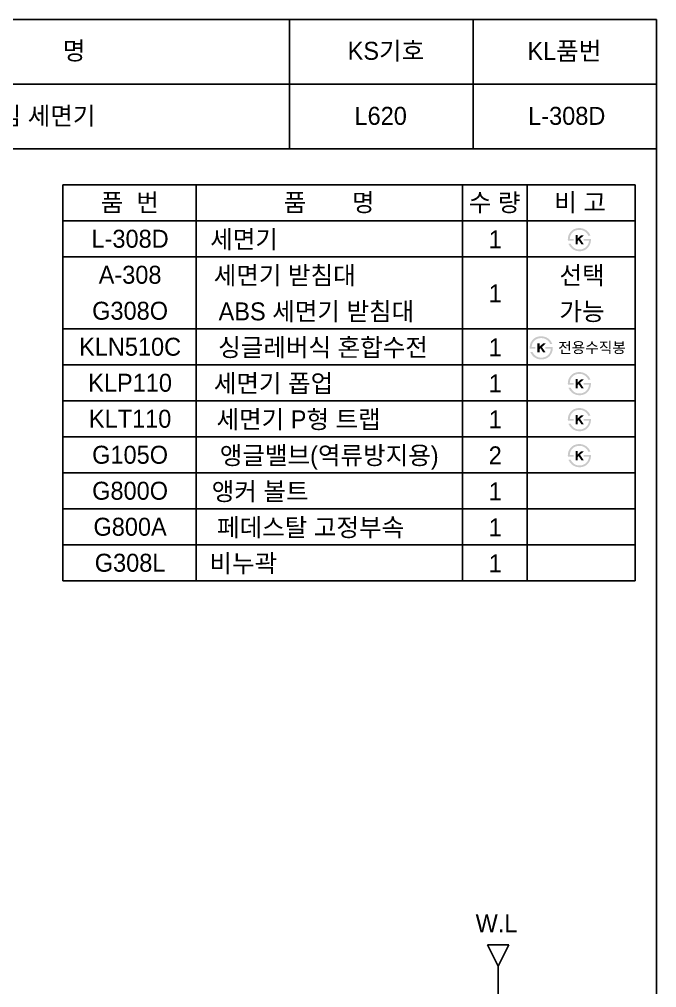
# Model space of a CAD drawing. Header units: millimetres. Extents: x 0 to 5763, y -67 to 2530.
# Drawn here: x 914 to 1800, y 1185 to 2530 of the extents above; entities that cross this region are included whole.
import ezdxf
from ezdxf.enums import TextEntityAlignment as Align

# ---------------------------------------------------------------- set-up
doc = ezdxf.new("R2010")
doc.units = ezdxf.units.MM
for name, color, linetype in [('TEXT', 7, 'Continuous'), ('도각라인', 7, 'Continuous'), ('외형선', 3, 'Continuous')]:
    doc.layers.add(name, color=color, linetype=linetype)
doc.styles.add('타이틀', font='H2GTRM.TTF', dxfattribs={"height": 25})

msp = doc.modelspace()

# ---------------------------------------------------------------- hatches: boundary and pattern name
at = {"layer": 'TEXT'}
for points in [[(1676.6, 2222.8), (1676.6, 2223.2), (1676.6, 2223.6), (1676.5, 2224), (1676.6, 2224.4), (1676.6, 2224.8), (1676.6, 2225.2), (1676.6, 2225.6), (1676.7, 2226), (1676.7, 2226.4), (1676.8, 2226.8), (1676.8, 2227.2), (1676.9, 2227.6), (1677, 2228), (1677.1, 2228.4), (1677.2, 2228.8), (1677.3, 2229.1), (1677.4, 2229.5), (1677.5, 2229.9), (1677.7, 2230.3), (1677.8, 2230.6), (1678, 2231), (1678.1, 2231.4), (1678.3, 2231.7), (1678.5, 2232.1), (1678.7, 2232.4), (1678.9, 2232.7), (1679.1, 2233.1), (1679.3, 2233.4), (1679.5, 2233.7), (1679.7, 2234), (1680, 2234.3), (1680.5, 2234.9), (1680.8, 2235.2), (1681, 2235.5), (1681.3, 2235.8), (1681.6, 2236.1), (1681.9, 2236.4), (1682.2, 2236.6), (1682.5, 2236.9), (1682.8, 2237.1), (1683.2, 2237.4), (1683.5, 2237.6), (1683.8, 2237.8), (1684.2, 2238), (1684.5, 2238.2), (1684.9, 2238.4), (1685.2, 2238.6), (1685.7, 2238.7), (1686.1, 2238.9), (1686.5, 2239.1), (1686.9, 2239.2), (1687.3, 2239.4), (1687.8, 2239.5), (1688.2, 2239.6), (1688.6, 2239.7), (1689.1, 2239.8), (1689.5, 2239.9), (1690, 2239.9), (1690.5, 2240), (1691, 2240), (1691.4, 2240.1), (1691.9, 2240.1), (1692.4, 2240.1), (1693.2, 2240.1), (1693.6, 2240.1), (1693.9, 2240), (1694.3, 2240), (1694.7, 2240), (1695, 2239.9), (1695.4, 2239.9), (1695.7, 2239.8), (1696.1, 2239.7), (1696.4, 2239.7), (1696.8, 2239.6), (1697.1, 2239.5), (1697.4, 2239.4), (1697.8, 2239.3), (1698.1, 2239.2), (1698.4, 2239.1), (1698.7, 2239), (1699, 2238.9), (1699.4, 2238.7), (1699.7, 2238.6), (1700, 2238.5), (1700.3, 2238.3), (1700.6, 2238.2), (1700.8, 2238), (1701.1, 2237.8), (1701.4, 2237.7), (1701.7, 2237.5), (1702, 2237.3), (1702.2, 2237.1), (1702.5, 2236.9), (1702.8, 2236.7), (1703.2, 2236.4), (1703.6, 2236), (1704, 2235.6), (1704.4, 2235.2), (1704.8, 2234.8), (1705.1, 2234.4), (1705.5, 2234), (1705.8, 2233.6), (1706.1, 2233.1), (1706.4, 2232.6), (1706.7, 2232.2), (1707, 2231.7), (1707.3, 2231.1), (1707.5, 2230.6), (1707.8, 2230.1), (1708, 2229.5), (1708, 2229.5), (1704.9, 2229.5), (1704.9, 2229.5), (1704.8, 2229.7), (1704.8, 2229.9), (1704.7, 2230.1), (1704.6, 2230.2), (1704.6, 2230.4), (1704.5, 2230.6), (1704.4, 2230.7), (1704.3, 2230.9), (1704.2, 2231.1), (1704.1, 2231.2), (1704, 2231.4), (1703.9, 2231.6), (1703.8, 2231.7), (1703.7, 2231.9), (1703.6, 2232.1), (1703.5, 2232.2), (1703.3, 2232.4), (1703.2, 2232.6), (1702.9, 2232.9), (1702.7, 2233.2), (1702.4, 2233.5), (1702.1, 2233.8), (1701.7, 2234.1), (1701.4, 2234.4), (1701, 2234.7), (1700.8, 2234.9), (1700.6, 2235.1), (1700.3, 2235.2), (1700.1, 2235.4), (1699.9, 2235.5), (1699.6, 2235.7), (1699.4, 2235.8), (1699.1, 2236), (1698.9, 2236.1), (1698.6, 2236.2), (1698.4, 2236.4), (1698.1, 2236.5), (1697.9, 2236.6), (1697.6, 2236.7), (1697.4, 2236.8), (1697.1, 2236.9), (1696.8, 2237), (1696.6, 2237), (1696.3, 2237.1), (1696.1, 2237.2), (1695.8, 2237.3), (1695.5, 2237.3), (1695.2, 2237.4), (1695, 2237.4), (1694.7, 2237.5), (1694.4, 2237.5), (1694.1, 2237.5), (1693.8, 2237.6), (1693.6, 2237.6), (1693.3, 2237.6), (1693, 2237.6), (1692.7, 2237.6), (1692.3, 2237.6), (1692, 2237.6), (1691.7, 2237.6), (1691.3, 2237.5), (1691, 2237.5), (1690.7, 2237.5), (1690.3, 2237.4), (1690, 2237.4), (1689.7, 2237.3), (1689.4, 2237.3), (1689.1, 2237.2), (1688.8, 2237.1), (1688.5, 2237), (1688.2, 2237), (1687.9, 2236.9), (1687.6, 2236.8), (1687.3, 2236.7), (1687, 2236.5), (1686.7, 2236.4), (1686.5, 2236.3), (1686.2, 2236.2), (1685.9, 2236), (1685.6, 2235.9), (1685.4, 2235.7), (1685.1, 2235.6), (1684.9, 2235.4), (1684.6, 2235.2), (1684.4, 2235), (1684.1, 2234.9), (1683.9, 2234.7), (1683.7, 2234.5), (1683.4, 2234.3), (1683.2, 2234), (1683, 2233.8), (1682.7, 2233.6), (1682.5, 2233.4), (1682.3, 2233.1), (1682.1, 2232.9), (1681.9, 2232.6), (1681.7, 2232.4), (1681.6, 2232.1), (1681.4, 2231.9), (1681.2, 2231.6), (1681.1, 2231.4), (1680.9, 2231.1), (1680.8, 2230.8), (1680.6, 2230.5), (1680.5, 2230.3), (1680.4, 2230), (1680.3, 2229.7), (1680.2, 2229.4), (1680, 2229.1), (1680, 2228.8), (1679.9, 2228.5), (1679.8, 2228.2), (1679.7, 2227.8), (1679.6, 2227.5), (1679.6, 2227.2), (1679.5, 2226.9), (1679.5, 2226.5), (1679.4, 2226.2), (1679.4, 2225.8), (1679.4, 2225.5), (1679.3, 2225.1), (1679.3, 2225.1), (1684.5, 2225.1), (1684.5, 2225.1), (1684.5, 2225.1), (1684.5, 2222.8), (1684.5, 2222.8), (1684.5, 2222.8), (1676.6, 2222.8)], [(1708.7, 2225.1), (1708.8, 2224.7), (1708.7, 2224.3), (1708.7, 2223.8), (1708.7, 2223.4), (1708.7, 2223), (1708.6, 2222.5), (1708.6, 2222.1), (1708.5, 2221.7), (1708.5, 2221.3), (1708.4, 2220.9), (1708.3, 2220.4), (1708.2, 2220), (1708.1, 2219.6), (1708, 2219.2), (1707.8, 2218.8), (1707.7, 2218.4), (1707.6, 2218), (1707.4, 2217.6), (1707.3, 2217.3), (1707.1, 2216.9), (1706.9, 2216.5), (1706.7, 2216.2), (1706.6, 2215.8), (1706.4, 2215.5), (1706.2, 2215.1), (1705.9, 2214.8), (1705.7, 2214.5), (1705.5, 2214.2), (1705.3, 2213.8), (1705, 2213.5), (1704.8, 2213.2), (1704.5, 2212.9), (1704.2, 2212.6), (1704, 2212.4), (1703.7, 2212.1), (1703.4, 2211.8), (1703.1, 2211.6), (1702.8, 2211.3), (1702.5, 2211.1), (1702.2, 2210.8), (1701.9, 2210.6), (1701.6, 2210.4), (1701.2, 2210.2), (1700.9, 2210), (1700.6, 2209.8), (1700.2, 2209.6), (1699.9, 2209.4), (1699.5, 2209.3), (1699.2, 2209.1), (1698.8, 2209), (1698.4, 2208.8), (1698, 2208.7), (1697.7, 2208.6), (1697.3, 2208.5), (1696.9, 2208.4), (1696.5, 2208.3), (1696.1, 2208.2), (1695.7, 2208.1), (1695.3, 2208.1), (1694.9, 2208), (1694.5, 2208), (1694.1, 2208), (1693.7, 2207.9), (1693.3, 2207.9), (1692.6, 2207.9), (1692, 2208), (1691.3, 2208), (1690.7, 2208.1), (1690.1, 2208.2), (1689.8, 2208.2), (1689.5, 2208.3), (1689.2, 2208.3), (1688.9, 2208.4), (1688.6, 2208.5), (1688.3, 2208.6), (1688, 2208.6), (1687.7, 2208.7), (1687.4, 2208.8), (1687.1, 2208.9), (1686.8, 2209), (1686.6, 2209.1), (1686.3, 2209.2), (1686, 2209.4), (1685.7, 2209.5), (1685.5, 2209.6), (1685.2, 2209.7), (1684.9, 2209.9), (1684.7, 2210), (1684.4, 2210.2), (1684.1, 2210.3), (1683.6, 2210.7), (1683.4, 2210.8), (1683.1, 2211), (1682.8, 2211.2), (1682.6, 2211.4), (1682.4, 2211.6), (1682.1, 2211.8), (1681.9, 2212), (1681.6, 2212.2), (1681.4, 2212.5), (1681.2, 2212.7), (1681, 2212.9), (1680.8, 2213.1), (1680.5, 2213.4), (1680.3, 2213.6), (1680.1, 2213.9), (1679.9, 2214.1), (1679.7, 2214.4), (1679.6, 2214.6), (1679.4, 2214.9), (1679.2, 2215.2), (1679, 2215.5), (1678.8, 2215.7), (1678.7, 2216), (1678.5, 2216.3), (1678.3, 2216.6), (1678.2, 2216.9), (1678, 2217.2), (1677.8, 2217.8), (1677.5, 2218.5), (1677.5, 2218.5), (1680.4, 2218.5), (1680.4, 2218.5), (1680.7, 2218.1), (1680.9, 2217.6), (1681.1, 2217.2), (1681.4, 2216.9), (1681.6, 2216.5), (1681.9, 2216.1), (1682.1, 2215.8), (1682.4, 2215.4), (1682.7, 2215.1), (1682.9, 2214.8), (1683.2, 2214.5), (1683.5, 2214.2), (1683.8, 2213.9), (1684.1, 2213.6), (1684.4, 2213.3), (1684.7, 2213.1), (1684.9, 2212.9), (1685.2, 2212.7), (1685.4, 2212.6), (1685.6, 2212.4), (1685.9, 2212.3), (1686.1, 2212.1), (1686.3, 2212), (1686.6, 2211.9), (1686.8, 2211.7), (1687.1, 2211.6), (1687.3, 2211.5), (1687.6, 2211.4), (1687.9, 2211.3), (1688.1, 2211.2), (1688.4, 2211.1), (1688.7, 2211), (1688.9, 2211), (1689.2, 2210.9), (1689.5, 2210.8), (1689.8, 2210.8), (1690, 2210.7), (1690.3, 2210.7), (1690.6, 2210.6), (1690.9, 2210.6), (1691.2, 2210.6), (1691.5, 2210.5), (1691.8, 2210.5), (1692.1, 2210.5), (1692.4, 2210.5), (1692.7, 2210.5), (1693, 2210.5), (1693.9, 2210.5), (1694.1, 2210.6), (1694.4, 2210.6), (1694.7, 2210.6), (1694.9, 2210.6), (1695.2, 2210.7), (1695.5, 2210.7), (1695.7, 2210.8), (1696, 2210.8), (1696.3, 2210.9), (1696.5, 2210.9), (1696.8, 2211), (1697, 2211.1), (1697.3, 2211.2), (1697.5, 2211.2), (1697.8, 2211.3), (1698, 2211.4), (1698.3, 2211.5), (1698.5, 2211.6), (1698.8, 2211.8), (1699, 2211.9), (1699.2, 2212), (1699.5, 2212.1), (1699.7, 2212.3), (1699.9, 2212.4), (1700.2, 2212.6), (1700.4, 2212.7), (1700.6, 2212.9), (1700.9, 2213), (1701.1, 2213.2), (1701.3, 2213.4), (1701.6, 2213.6), (1701.8, 2213.8), (1702, 2214), (1702.3, 2214.3), (1702.5, 2214.5), (1702.7, 2214.8), (1702.9, 2215), (1703.2, 2215.3), (1703.3, 2215.5), (1703.5, 2215.8), (1703.7, 2216), (1703.9, 2216.3), (1704.1, 2216.6), (1704.2, 2216.9), (1704.4, 2217.2), (1704.5, 2217.4), (1704.7, 2217.7), (1704.8, 2218), (1704.9, 2218.3), (1705.1, 2218.7), (1705.2, 2219), (1705.3, 2219.3), (1705.4, 2219.6), (1705.5, 2220), (1705.6, 2220.3), (1705.6, 2220.6), (1705.7, 2221), (1705.8, 2221.3), (1705.8, 2221.7), (1705.9, 2222.1), (1705.9, 2222.4), (1705.9, 2222.8), (1705.9, 2222.8), (1698.5, 2222.8), (1698.5, 2222.8), (1698.5, 2222.8), (1698.5, 2225.1), (1698.5, 2225.1), (1698.5, 2225.1), (1708.7, 2225.1)], [(1690.3, 2225.8), (1695.1, 2230.2), (1699, 2230.2), (1693.6, 2225.2), (1698.7, 2217.7), (1695.3, 2217.7), (1691.7, 2223.4), (1690.3, 2222.2), (1690.3, 2217.7), (1687.4, 2217.7), (1687.4, 2230.3), (1690.3, 2230.3)], [(1623.6, 2072.5), (1623.6, 2072.9), (1623.5, 2073.3), (1623.5, 2073.7), (1623.5, 2074.1), (1623.6, 2074.5), (1623.6, 2074.9), (1623.6, 2075.3), (1623.7, 2075.7), (1623.7, 2076.1), (1623.8, 2076.5), (1623.8, 2076.9), (1623.9, 2077.3), (1624, 2077.7), (1624.1, 2078.1), (1624.2, 2078.4), (1624.3, 2078.8), (1624.4, 2079.2), (1624.5, 2079.6), (1624.7, 2080), (1624.8, 2080.3), (1625, 2080.7), (1625.1, 2081.1), (1625.3, 2081.4), (1625.5, 2081.8), (1625.7, 2082.1), (1625.9, 2082.4), (1626.1, 2082.8), (1626.3, 2083.1), (1626.5, 2083.4), (1626.7, 2083.7), (1627, 2084), (1627.5, 2084.6), (1627.7, 2084.9), (1628, 2085.2), (1628.3, 2085.5), (1628.6, 2085.8), (1628.9, 2086.1), (1629.2, 2086.3), (1629.5, 2086.6), (1629.8, 2086.8), (1630.1, 2087), (1630.5, 2087.3), (1630.8, 2087.5), (1631.2, 2087.7), (1631.5, 2087.9), (1631.9, 2088.1), (1632.2, 2088.3), (1632.6, 2088.4), (1633, 2088.6), (1633.5, 2088.8), (1633.9, 2088.9), (1634.3, 2089), (1634.7, 2089.2), (1635.2, 2089.3), (1635.6, 2089.4), (1636.1, 2089.5), (1636.5, 2089.6), (1637, 2089.6), (1637.5, 2089.7), (1637.9, 2089.7), (1638.4, 2089.8), (1638.9, 2089.8), (1639.4, 2089.8), (1640.2, 2089.8), (1640.5, 2089.8), (1640.9, 2089.7), (1641.3, 2089.7), (1641.6, 2089.7), (1642, 2089.6), (1642.4, 2089.6), (1642.7, 2089.5), (1643.1, 2089.4), (1643.4, 2089.4), (1643.8, 2089.3), (1644.1, 2089.2), (1644.4, 2089.1), (1644.8, 2089), (1645.1, 2088.9), (1645.4, 2088.8), (1645.7, 2088.7), (1646, 2088.6), (1646.3, 2088.4), (1646.6, 2088.3), (1647, 2088.2), (1647.3, 2088), (1647.5, 2087.9), (1647.8, 2087.7), (1648.1, 2087.5), (1648.4, 2087.4), (1648.7, 2087.2), (1649, 2087), (1649.2, 2086.8), (1649.5, 2086.6), (1649.8, 2086.4), (1650.2, 2086), (1650.6, 2085.7), (1651, 2085.3), (1651.4, 2084.9), (1651.7, 2084.5), (1652.1, 2084.1), (1652.5, 2083.7), (1652.8, 2083.2), (1653.1, 2082.8), (1653.4, 2082.3), (1653.7, 2081.8), (1654, 2081.3), (1654.3, 2080.8), (1654.5, 2080.3), (1654.8, 2079.8), (1655, 2079.2), (1655, 2079.2), (1651.9, 2079.2), (1651.9, 2079.2), (1651.8, 2079.4), (1651.8, 2079.6), (1651.7, 2079.7), (1651.6, 2079.9), (1651.5, 2080.1), (1651.5, 2080.3), (1651.4, 2080.4), (1651.3, 2080.6), (1651.2, 2080.8), (1651.1, 2080.9), (1651, 2081.1), (1650.9, 2081.3), (1650.8, 2081.4), (1650.7, 2081.6), (1650.6, 2081.8), (1650.5, 2081.9), (1650.3, 2082.1), (1650.2, 2082.2), (1649.9, 2082.6), (1649.7, 2082.9), (1649.4, 2083.2), (1649, 2083.5), (1648.7, 2083.8), (1648.4, 2084.1), (1648, 2084.4), (1647.8, 2084.6), (1647.6, 2084.8), (1647.3, 2084.9), (1647.1, 2085.1), (1646.8, 2085.2), (1646.6, 2085.4), (1646.4, 2085.5), (1646.1, 2085.7), (1645.9, 2085.8), (1645.6, 2085.9), (1645.4, 2086), (1645.1, 2086.2), (1644.9, 2086.3), (1644.6, 2086.4), (1644.4, 2086.5), (1644.1, 2086.6), (1643.8, 2086.7), (1643.6, 2086.7), (1643.3, 2086.8), (1643, 2086.9), (1642.8, 2086.9), (1642.5, 2087), (1642.2, 2087.1), (1642, 2087.1), (1641.7, 2087.2), (1641.4, 2087.2), (1641.1, 2087.2), (1640.8, 2087.2), (1640.5, 2087.3), (1640.3, 2087.3), (1640, 2087.3), (1639.7, 2087.3), (1639.3, 2087.3), (1639, 2087.3), (1638.7, 2087.3), (1638.3, 2087.2), (1638, 2087.2), (1637.7, 2087.2), (1637.3, 2087.1), (1637, 2087.1), (1636.7, 2087), (1636.4, 2087), (1636.1, 2086.9), (1635.8, 2086.8), (1635.5, 2086.7), (1635.2, 2086.7), (1634.9, 2086.6), (1634.6, 2086.5), (1634.3, 2086.3), (1634, 2086.2), (1633.7, 2086.1), (1633.4, 2086), (1633.2, 2085.9), (1632.9, 2085.7), (1632.6, 2085.6), (1632.4, 2085.4), (1632.1, 2085.3), (1631.9, 2085.1), (1631.6, 2084.9), (1631.4, 2084.7), (1631.1, 2084.5), (1630.9, 2084.4), (1630.6, 2084.2), (1630.4, 2084), (1630.2, 2083.7), (1630, 2083.5), (1629.7, 2083.3), (1629.5, 2083.1), (1629.3, 2082.8), (1629.1, 2082.6), (1628.9, 2082.3), (1628.7, 2082.1), (1628.6, 2081.8), (1628.4, 2081.6), (1628.2, 2081.3), (1628.1, 2081.1), (1627.9, 2080.8), (1627.8, 2080.5), (1627.6, 2080.2), (1627.5, 2079.9), (1627.4, 2079.7), (1627.3, 2079.4), (1627.1, 2079.1), (1627, 2078.8), (1626.9, 2078.5), (1626.8, 2078.2), (1626.8, 2077.8), (1626.7, 2077.5), (1626.6, 2077.2), (1626.6, 2076.9), (1626.5, 2076.6), (1626.5, 2076.2), (1626.4, 2075.9), (1626.4, 2075.5), (1626.3, 2075.2), (1626.3, 2074.8), (1626.3, 2074.8), (1631.5, 2074.8), (1631.5, 2074.8), (1631.5, 2074.8), (1631.5, 2072.5), (1631.5, 2072.5), (1631.5, 2072.5), (1623.6, 2072.5)], [(1655.7, 2074.8), (1655.7, 2074.4), (1655.7, 2074), (1655.7, 2073.5), (1655.7, 2073.1), (1655.7, 2072.7), (1655.6, 2072.2), (1655.6, 2071.8), (1655.5, 2071.4), (1655.4, 2071), (1655.4, 2070.6), (1655.3, 2070.1), (1655.2, 2069.7), (1655.1, 2069.3), (1655, 2068.9), (1654.8, 2068.5), (1654.7, 2068.1), (1654.5, 2067.7), (1654.4, 2067.3), (1654.2, 2067), (1654.1, 2066.6), (1653.9, 2066.2), (1653.7, 2065.9), (1653.5, 2065.5), (1653.3, 2065.2), (1653.1, 2064.8), (1652.9, 2064.5), (1652.7, 2064.2), (1652.5, 2063.9), (1652.3, 2063.5), (1652, 2063.2), (1651.8, 2062.9), (1651.5, 2062.6), (1651.2, 2062.3), (1651, 2062.1), (1650.7, 2061.8), (1650.4, 2061.5), (1650.1, 2061.3), (1649.8, 2061), (1649.5, 2060.8), (1649.2, 2060.5), (1648.9, 2060.3), (1648.6, 2060.1), (1648.2, 2059.9), (1647.9, 2059.7), (1647.6, 2059.5), (1647.2, 2059.3), (1646.9, 2059.1), (1646.5, 2059), (1646.1, 2058.8), (1645.8, 2058.7), (1645.4, 2058.5), (1645, 2058.4), (1644.6, 2058.3), (1644.3, 2058.2), (1643.9, 2058.1), (1643.5, 2058), (1643.1, 2057.9), (1642.7, 2057.8), (1642.3, 2057.8), (1641.9, 2057.7), (1641.5, 2057.7), (1641.1, 2057.6), (1640.7, 2057.6), (1640.3, 2057.6), (1639.6, 2057.6), (1639, 2057.7), (1638.3, 2057.7), (1637.7, 2057.8), (1637.1, 2057.9), (1636.8, 2057.9), (1636.5, 2058), (1636.2, 2058), (1635.9, 2058.1), (1635.6, 2058.2), (1635.3, 2058.2), (1635, 2058.3), (1634.7, 2058.4), (1634.4, 2058.5), (1634.1, 2058.6), (1633.8, 2058.7), (1633.5, 2058.8), (1633.3, 2058.9), (1633, 2059.1), (1632.7, 2059.2), (1632.4, 2059.3), (1632.2, 2059.4), (1631.9, 2059.6), (1631.7, 2059.7), (1631.4, 2059.9), (1631.1, 2060), (1630.6, 2060.4), (1630.3, 2060.5), (1630.1, 2060.7), (1629.8, 2060.9), (1629.6, 2061.1), (1629.3, 2061.3), (1629.1, 2061.5), (1628.9, 2061.7), (1628.6, 2061.9), (1628.4, 2062.1), (1628.2, 2062.4), (1628, 2062.6), (1627.7, 2062.8), (1627.5, 2063.1), (1627.3, 2063.3), (1627.1, 2063.6), (1626.9, 2063.8), (1626.7, 2064.1), (1626.5, 2064.3), (1626.4, 2064.6), (1626.2, 2064.9), (1626, 2065.1), (1625.8, 2065.4), (1625.7, 2065.7), (1625.5, 2066), (1625.3, 2066.3), (1625.2, 2066.6), (1625, 2066.9), (1624.7, 2067.5), (1624.5, 2068.2), (1624.5, 2068.2), (1627.4, 2068.2), (1627.4, 2068.2), (1627.6, 2067.8), (1627.9, 2067.3), (1628.1, 2066.9), (1628.4, 2066.5), (1628.6, 2066.2), (1628.9, 2065.8), (1629.1, 2065.4), (1629.4, 2065.1), (1629.7, 2064.8), (1629.9, 2064.5), (1630.2, 2064.1), (1630.5, 2063.8), (1630.8, 2063.6), (1631.1, 2063.3), (1631.4, 2063), (1631.7, 2062.8), (1631.9, 2062.6), (1632.1, 2062.4), (1632.4, 2062.3), (1632.6, 2062.1), (1632.9, 2062), (1633.1, 2061.8), (1633.3, 2061.7), (1633.6, 2061.6), (1633.8, 2061.4), (1634.1, 2061.3), (1634.3, 2061.2), (1634.6, 2061.1), (1634.8, 2061), (1635.1, 2060.9), (1635.4, 2060.8), (1635.6, 2060.7), (1635.9, 2060.7), (1636.2, 2060.6), (1636.5, 2060.5), (1636.7, 2060.5), (1637, 2060.4), (1637.3, 2060.4), (1637.6, 2060.3), (1637.9, 2060.3), (1638.2, 2060.3), (1638.5, 2060.2), (1638.8, 2060.2), (1639.1, 2060.2), (1639.4, 2060.2), (1639.7, 2060.2), (1640, 2060.2), (1640.9, 2060.2), (1641.1, 2060.3), (1641.4, 2060.3), (1641.7, 2060.3), (1641.9, 2060.3), (1642.2, 2060.4), (1642.5, 2060.4), (1642.7, 2060.5), (1643, 2060.5), (1643.2, 2060.6), (1643.5, 2060.6), (1643.8, 2060.7), (1644, 2060.8), (1644.3, 2060.9), (1644.5, 2060.9), (1644.8, 2061), (1645, 2061.1), (1645.3, 2061.2), (1645.5, 2061.3), (1645.7, 2061.5), (1646, 2061.6), (1646.2, 2061.7), (1646.5, 2061.8), (1646.7, 2062), (1646.9, 2062.1), (1647.2, 2062.3), (1647.4, 2062.4), (1647.6, 2062.6), (1647.8, 2062.7), (1648.1, 2062.9), (1648.3, 2063.1), (1648.5, 2063.3), (1648.8, 2063.5), (1649, 2063.7), (1649.3, 2064), (1649.5, 2064.2), (1649.7, 2064.4), (1649.9, 2064.7), (1650.1, 2064.9), (1650.3, 2065.2), (1650.5, 2065.5), (1650.7, 2065.7), (1650.9, 2066), (1651.1, 2066.3), (1651.2, 2066.6), (1651.4, 2066.8), (1651.5, 2067.1), (1651.7, 2067.4), (1651.8, 2067.7), (1651.9, 2068), (1652.1, 2068.4), (1652.2, 2068.7), (1652.3, 2069), (1652.4, 2069.3), (1652.5, 2069.6), (1652.5, 2070), (1652.6, 2070.3), (1652.7, 2070.7), (1652.8, 2071), (1652.8, 2071.4), (1652.9, 2071.7), (1652.9, 2072.1), (1652.9, 2072.5), (1652.9, 2072.5), (1645.5, 2072.5), (1645.5, 2072.5), (1645.5, 2072.5), (1645.5, 2074.8), (1645.5, 2074.8), (1645.5, 2074.8), (1655.7, 2074.8)], [(1637.3, 2075.5), (1642.1, 2079.9), (1646, 2079.9), (1640.6, 2074.9), (1645.7, 2067.4), (1642.3, 2067.4), (1638.7, 2073.1), (1637.3, 2071.9), (1637.3, 2067.4), (1634.4, 2067.4), (1634.4, 2080), (1637.3, 2080)], [(1676.6, 2022.8), (1676.6, 2023.2), (1676.6, 2023.6), (1676.5, 2024), (1676.6, 2024.4), (1676.6, 2024.8), (1676.6, 2025.2), (1676.6, 2025.6), (1676.7, 2026), (1676.7, 2026.4), (1676.8, 2026.8), (1676.8, 2027.2), (1676.9, 2027.6), (1677, 2028), (1677.1, 2028.4), (1677.2, 2028.8), (1677.3, 2029.1), (1677.4, 2029.5), (1677.5, 2029.9), (1677.7, 2030.3), (1677.8, 2030.6), (1678, 2031), (1678.1, 2031.4), (1678.3, 2031.7), (1678.5, 2032.1), (1678.7, 2032.4), (1678.9, 2032.7), (1679.1, 2033.1), (1679.3, 2033.4), (1679.5, 2033.7), (1679.7, 2034), (1680, 2034.3), (1680.5, 2034.9), (1680.8, 2035.2), (1681, 2035.5), (1681.3, 2035.8), (1681.6, 2036.1), (1681.9, 2036.4), (1682.2, 2036.6), (1682.5, 2036.9), (1682.8, 2037.1), (1683.2, 2037.4), (1683.5, 2037.6), (1683.8, 2037.8), (1684.2, 2038), (1684.5, 2038.2), (1684.9, 2038.4), (1685.2, 2038.6), (1685.7, 2038.7), (1686.1, 2038.9), (1686.5, 2039.1), (1686.9, 2039.2), (1687.3, 2039.4), (1687.8, 2039.5), (1688.2, 2039.6), (1688.6, 2039.7), (1689.1, 2039.8), (1689.5, 2039.9), (1690, 2039.9), (1690.5, 2040), (1691, 2040), (1691.4, 2040.1), (1691.9, 2040.1), (1692.4, 2040.1), (1693.2, 2040.1), (1693.6, 2040.1), (1693.9, 2040), (1694.3, 2040), (1694.7, 2040), (1695, 2039.9), (1695.4, 2039.9), (1695.7, 2039.8), (1696.1, 2039.7), (1696.4, 2039.7), (1696.8, 2039.6), (1697.1, 2039.5), (1697.4, 2039.4), (1697.8, 2039.3), (1698.1, 2039.2), (1698.4, 2039.1), (1698.7, 2039), (1699, 2038.9), (1699.4, 2038.7), (1699.7, 2038.6), (1700, 2038.5), (1700.3, 2038.3), (1700.6, 2038.2), (1700.8, 2038), (1701.1, 2037.8), (1701.4, 2037.7), (1701.7, 2037.5), (1702, 2037.3), (1702.2, 2037.1), (1702.5, 2036.9), (1702.8, 2036.7), (1703.2, 2036.4), (1703.6, 2036), (1704, 2035.6), (1704.4, 2035.2), (1704.8, 2034.8), (1705.1, 2034.4), (1705.5, 2034), (1705.8, 2033.6), (1706.1, 2033.1), (1706.4, 2032.6), (1706.7, 2032.2), (1707, 2031.7), (1707.3, 2031.1), (1707.5, 2030.6), (1707.8, 2030.1), (1708, 2029.5), (1708, 2029.5), (1704.9, 2029.5), (1704.9, 2029.5), (1704.8, 2029.7), (1704.8, 2029.9), (1704.7, 2030.1), (1704.6, 2030.2), (1704.6, 2030.4), (1704.5, 2030.6), (1704.4, 2030.7), (1704.3, 2030.9), (1704.2, 2031.1), (1704.1, 2031.2), (1704, 2031.4), (1703.9, 2031.6), (1703.8, 2031.7), (1703.7, 2031.9), (1703.6, 2032.1), (1703.5, 2032.2), (1703.3, 2032.4), (1703.2, 2032.6), (1702.9, 2032.9), (1702.7, 2033.2), (1702.4, 2033.5), (1702.1, 2033.8), (1701.7, 2034.1), (1701.4, 2034.4), (1701, 2034.7), (1700.8, 2034.9), (1700.6, 2035.1), (1700.3, 2035.2), (1700.1, 2035.4), (1699.9, 2035.5), (1699.6, 2035.7), (1699.4, 2035.8), (1699.1, 2036), (1698.9, 2036.1), (1698.6, 2036.2), (1698.4, 2036.4), (1698.1, 2036.5), (1697.9, 2036.6), (1697.6, 2036.7), (1697.4, 2036.8), (1697.1, 2036.9), (1696.8, 2037), (1696.6, 2037), (1696.3, 2037.1), (1696.1, 2037.2), (1695.8, 2037.3), (1695.5, 2037.3), (1695.2, 2037.4), (1695, 2037.4), (1694.7, 2037.5), (1694.4, 2037.5), (1694.1, 2037.5), (1693.8, 2037.6), (1693.6, 2037.6), (1693.3, 2037.6), (1693, 2037.6), (1692.7, 2037.6), (1692.3, 2037.6), (1692, 2037.6), (1691.7, 2037.6), (1691.3, 2037.5), (1691, 2037.5), (1690.7, 2037.5), (1690.3, 2037.4), (1690, 2037.4), (1689.7, 2037.3), (1689.4, 2037.3), (1689.1, 2037.2), (1688.8, 2037.1), (1688.5, 2037), (1688.2, 2037), (1687.9, 2036.9), (1687.6, 2036.8), (1687.3, 2036.7), (1687, 2036.5), (1686.7, 2036.4), (1686.5, 2036.3), (1686.2, 2036.2), (1685.9, 2036), (1685.6, 2035.9), (1685.4, 2035.7), (1685.1, 2035.6), (1684.9, 2035.4), (1684.6, 2035.2), (1684.4, 2035), (1684.1, 2034.9), (1683.9, 2034.7), (1683.7, 2034.5), (1683.4, 2034.3), (1683.2, 2034), (1683, 2033.8), (1682.7, 2033.6), (1682.5, 2033.4), (1682.3, 2033.1), (1682.1, 2032.9), (1681.9, 2032.6), (1681.7, 2032.4), (1681.6, 2032.1), (1681.4, 2031.9), (1681.2, 2031.6), (1681.1, 2031.4), (1680.9, 2031.1), (1680.8, 2030.8), (1680.6, 2030.5), (1680.5, 2030.3), (1680.4, 2030), (1680.3, 2029.7), (1680.2, 2029.4), (1680, 2029.1), (1680, 2028.8), (1679.9, 2028.5), (1679.8, 2028.2), (1679.7, 2027.8), (1679.6, 2027.5), (1679.6, 2027.2), (1679.5, 2026.9), (1679.5, 2026.5), (1679.4, 2026.2), (1679.4, 2025.8), (1679.4, 2025.5), (1679.3, 2025.1), (1679.3, 2025.1), (1684.5, 2025.1), (1684.5, 2025.1), (1684.5, 2025.1), (1684.5, 2022.8), (1684.5, 2022.8), (1684.5, 2022.8), (1676.6, 2022.8)], [(1708.7, 2025.1), (1708.8, 2024.7), (1708.7, 2024.3), (1708.7, 2023.8), (1708.7, 2023.4), (1708.7, 2023), (1708.6, 2022.5), (1708.6, 2022.1), (1708.5, 2021.7), (1708.5, 2021.3), (1708.4, 2020.9), (1708.3, 2020.4), (1708.2, 2020), (1708.1, 2019.6), (1708, 2019.2), (1707.8, 2018.8), (1707.7, 2018.4), (1707.6, 2018), (1707.4, 2017.6), (1707.3, 2017.3), (1707.1, 2016.9), (1706.9, 2016.5), (1706.7, 2016.2), (1706.6, 2015.8), (1706.4, 2015.5), (1706.2, 2015.1), (1705.9, 2014.8), (1705.7, 2014.5), (1705.5, 2014.2), (1705.3, 2013.8), (1705, 2013.5), (1704.8, 2013.2), (1704.5, 2012.9), (1704.2, 2012.6), (1704, 2012.4), (1703.7, 2012.1), (1703.4, 2011.8), (1703.1, 2011.6), (1702.8, 2011.3), (1702.5, 2011.1), (1702.2, 2010.8), (1701.9, 2010.6), (1701.6, 2010.4), (1701.2, 2010.2), (1700.9, 2010), (1700.6, 2009.8), (1700.2, 2009.6), (1699.9, 2009.4), (1699.5, 2009.3), (1699.2, 2009.1), (1698.8, 2009), (1698.4, 2008.8), (1698, 2008.7), (1697.7, 2008.6), (1697.3, 2008.5), (1696.9, 2008.4), (1696.5, 2008.3), (1696.1, 2008.2), (1695.7, 2008.1), (1695.3, 2008.1), (1694.9, 2008), (1694.5, 2008), (1694.1, 2008), (1693.7, 2007.9), (1693.3, 2007.9), (1692.6, 2007.9), (1692, 2008), (1691.3, 2008), (1690.7, 2008.1), (1690.1, 2008.2), (1689.8, 2008.2), (1689.5, 2008.3), (1689.2, 2008.3), (1688.9, 2008.4), (1688.6, 2008.5), (1688.3, 2008.6), (1688, 2008.6), (1687.7, 2008.7), (1687.4, 2008.8), (1687.1, 2008.9), (1686.8, 2009), (1686.6, 2009.1), (1686.3, 2009.2), (1686, 2009.4), (1685.7, 2009.5), (1685.5, 2009.6), (1685.2, 2009.7), (1684.9, 2009.9), (1684.7, 2010), (1684.4, 2010.2), (1684.1, 2010.3), (1683.6, 2010.7), (1683.4, 2010.8), (1683.1, 2011), (1682.8, 2011.2), (1682.6, 2011.4), (1682.4, 2011.6), (1682.1, 2011.8), (1681.9, 2012), (1681.6, 2012.2), (1681.4, 2012.5), (1681.2, 2012.7), (1681, 2012.9), (1680.8, 2013.1), (1680.5, 2013.4), (1680.3, 2013.6), (1680.1, 2013.9), (1679.9, 2014.1), (1679.7, 2014.4), (1679.6, 2014.6), (1679.4, 2014.9), (1679.2, 2015.2), (1679, 2015.5), (1678.8, 2015.7), (1678.7, 2016), (1678.5, 2016.3), (1678.3, 2016.6), (1678.2, 2016.9), (1678, 2017.2), (1677.8, 2017.8), (1677.5, 2018.5), (1677.5, 2018.5), (1680.4, 2018.5), (1680.4, 2018.5), (1680.7, 2018.1), (1680.9, 2017.6), (1681.1, 2017.2), (1681.4, 2016.9), (1681.6, 2016.5), (1681.9, 2016.1), (1682.1, 2015.8), (1682.4, 2015.4), (1682.7, 2015.1), (1682.9, 2014.8), (1683.2, 2014.5), (1683.5, 2014.2), (1683.8, 2013.9), (1684.1, 2013.6), (1684.4, 2013.3), (1684.7, 2013.1), (1684.9, 2012.9), (1685.2, 2012.7), (1685.4, 2012.6), (1685.6, 2012.4), (1685.9, 2012.3), (1686.1, 2012.1), (1686.3, 2012), (1686.6, 2011.9), (1686.8, 2011.7), (1687.1, 2011.6), (1687.3, 2011.5), (1687.6, 2011.4), (1687.9, 2011.3), (1688.1, 2011.2), (1688.4, 2011.1), (1688.7, 2011), (1688.9, 2011), (1689.2, 2010.9), (1689.5, 2010.8), (1689.8, 2010.8), (1690, 2010.7), (1690.3, 2010.7), (1690.6, 2010.6), (1690.9, 2010.6), (1691.2, 2010.6), (1691.5, 2010.5), (1691.8, 2010.5), (1692.1, 2010.5), (1692.4, 2010.5), (1692.7, 2010.5), (1693, 2010.5), (1693.9, 2010.5), (1694.1, 2010.6), (1694.4, 2010.6), (1694.7, 2010.6), (1694.9, 2010.6), (1695.2, 2010.7), (1695.5, 2010.7), (1695.7, 2010.8), (1696, 2010.8), (1696.3, 2010.9), (1696.5, 2010.9), (1696.8, 2011), (1697, 2011.1), (1697.3, 2011.2), (1697.5, 2011.2), (1697.8, 2011.3), (1698, 2011.4), (1698.3, 2011.5), (1698.5, 2011.6), (1698.8, 2011.8), (1699, 2011.9), (1699.2, 2012), (1699.5, 2012.1), (1699.7, 2012.3), (1699.9, 2012.4), (1700.2, 2012.6), (1700.4, 2012.7), (1700.6, 2012.9), (1700.9, 2013), (1701.1, 2013.2), (1701.3, 2013.4), (1701.6, 2013.6), (1701.8, 2013.8), (1702, 2014), (1702.3, 2014.3), (1702.5, 2014.5), (1702.7, 2014.8), (1702.9, 2015), (1703.2, 2015.3), (1703.3, 2015.5), (1703.5, 2015.8), (1703.7, 2016), (1703.9, 2016.3), (1704.1, 2016.6), (1704.2, 2016.9), (1704.4, 2017.2), (1704.5, 2017.4), (1704.7, 2017.7), (1704.8, 2018), (1704.9, 2018.3), (1705.1, 2018.7), (1705.2, 2019), (1705.3, 2019.3), (1705.4, 2019.6), (1705.5, 2020), (1705.6, 2020.3), (1705.6, 2020.6), (1705.7, 2021), (1705.8, 2021.3), (1705.8, 2021.7), (1705.9, 2022.1), (1705.9, 2022.4), (1705.9, 2022.8), (1705.9, 2022.8), (1698.5, 2022.8), (1698.5, 2022.8), (1698.5, 2022.8), (1698.5, 2025.1), (1698.5, 2025.1), (1698.5, 2025.1), (1708.7, 2025.1)], [(1690.3, 2025.8), (1695.1, 2030.2), (1699, 2030.2), (1693.6, 2025.2), (1698.7, 2017.7), (1695.3, 2017.7), (1691.7, 2023.4), (1690.3, 2022.2), (1690.3, 2017.7), (1687.4, 2017.7), (1687.4, 2030.3), (1690.3, 2030.3)], [(1676.6, 1972.8), (1676.6, 1973.2), (1676.6, 1973.6), (1676.5, 1974), (1676.6, 1974.4), (1676.6, 1974.8), (1676.6, 1975.2), (1676.6, 1975.6), (1676.7, 1976), (1676.7, 1976.4), (1676.8, 1976.8), (1676.8, 1977.2), (1676.9, 1977.6), (1677, 1978), (1677.1, 1978.4), (1677.2, 1978.8), (1677.3, 1979.1), (1677.4, 1979.5), (1677.5, 1979.9), (1677.7, 1980.3), (1677.8, 1980.6), (1678, 1981), (1678.1, 1981.4), (1678.3, 1981.7), (1678.5, 1982.1), (1678.7, 1982.4), (1678.9, 1982.7), (1679.1, 1983.1), (1679.3, 1983.4), (1679.5, 1983.7), (1679.7, 1984), (1680, 1984.3), (1680.5, 1984.9), (1680.8, 1985.2), (1681, 1985.5), (1681.3, 1985.8), (1681.6, 1986.1), (1681.9, 1986.4), (1682.2, 1986.6), (1682.5, 1986.9), (1682.8, 1987.1), (1683.2, 1987.4), (1683.5, 1987.6), (1683.8, 1987.8), (1684.2, 1988), (1684.5, 1988.2), (1684.9, 1988.4), (1685.2, 1988.6), (1685.7, 1988.7), (1686.1, 1988.9), (1686.5, 1989.1), (1686.9, 1989.2), (1687.3, 1989.4), (1687.8, 1989.5), (1688.2, 1989.6), (1688.6, 1989.7), (1689.1, 1989.8), (1689.5, 1989.9), (1690, 1989.9), (1690.5, 1990), (1691, 1990), (1691.4, 1990.1), (1691.9, 1990.1), (1692.4, 1990.1), (1693.2, 1990.1), (1693.6, 1990.1), (1693.9, 1990), (1694.3, 1990), (1694.7, 1990), (1695, 1989.9), (1695.4, 1989.9), (1695.7, 1989.8), (1696.1, 1989.7), (1696.4, 1989.7), (1696.8, 1989.6), (1697.1, 1989.5), (1697.4, 1989.4), (1697.8, 1989.3), (1698.1, 1989.2), (1698.4, 1989.1), (1698.7, 1989), (1699, 1988.9), (1699.4, 1988.7), (1699.7, 1988.6), (1700, 1988.5), (1700.3, 1988.3), (1700.6, 1988.2), (1700.8, 1988), (1701.1, 1987.8), (1701.4, 1987.7), (1701.7, 1987.5), (1702, 1987.3), (1702.2, 1987.1), (1702.5, 1986.9), (1702.8, 1986.7), (1703.2, 1986.4), (1703.6, 1986), (1704, 1985.6), (1704.4, 1985.2), (1704.8, 1984.8), (1705.1, 1984.4), (1705.5, 1984), (1705.8, 1983.6), (1706.1, 1983.1), (1706.4, 1982.6), (1706.7, 1982.2), (1707, 1981.7), (1707.3, 1981.1), (1707.5, 1980.6), (1707.8, 1980.1), (1708, 1979.5), (1708, 1979.5), (1704.9, 1979.5), (1704.9, 1979.5), (1704.8, 1979.7), (1704.8, 1979.9), (1704.7, 1980.1), (1704.6, 1980.2), (1704.6, 1980.4), (1704.5, 1980.6), (1704.4, 1980.7), (1704.3, 1980.9), (1704.2, 1981.1), (1704.1, 1981.2), (1704, 1981.4), (1703.9, 1981.6), (1703.8, 1981.7), (1703.7, 1981.9), (1703.6, 1982.1), (1703.5, 1982.2), (1703.3, 1982.4), (1703.2, 1982.6), (1702.9, 1982.9), (1702.7, 1983.2), (1702.4, 1983.5), (1702.1, 1983.8), (1701.7, 1984.1), (1701.4, 1984.4), (1701, 1984.7), (1700.8, 1984.9), (1700.6, 1985.1), (1700.3, 1985.2), (1700.1, 1985.4), (1699.9, 1985.5), (1699.6, 1985.7), (1699.4, 1985.8), (1699.1, 1986), (1698.9, 1986.1), (1698.6, 1986.2), (1698.4, 1986.4), (1698.1, 1986.5), (1697.9, 1986.6), (1697.6, 1986.7), (1697.4, 1986.8), (1697.1, 1986.9), (1696.8, 1987), (1696.6, 1987), (1696.3, 1987.1), (1696.1, 1987.2), (1695.8, 1987.3), (1695.5, 1987.3), (1695.2, 1987.4), (1695, 1987.4), (1694.7, 1987.5), (1694.4, 1987.5), (1694.1, 1987.5), (1693.8, 1987.6), (1693.6, 1987.6), (1693.3, 1987.6), (1693, 1987.6), (1692.7, 1987.6), (1692.3, 1987.6), (1692, 1987.6), (1691.7, 1987.6), (1691.3, 1987.5), (1691, 1987.5), (1690.7, 1987.5), (1690.3, 1987.4), (1690, 1987.4), (1689.7, 1987.3), (1689.4, 1987.3), (1689.1, 1987.2), (1688.8, 1987.1), (1688.5, 1987), (1688.2, 1987), (1687.9, 1986.9), (1687.6, 1986.8), (1687.3, 1986.7), (1687, 1986.5), (1686.7, 1986.4), (1686.5, 1986.3), (1686.2, 1986.2), (1685.9, 1986), (1685.6, 1985.9), (1685.4, 1985.7), (1685.1, 1985.6), (1684.9, 1985.4), (1684.6, 1985.2), (1684.4, 1985), (1684.1, 1984.9), (1683.9, 1984.7), (1683.7, 1984.5), (1683.4, 1984.3), (1683.2, 1984), (1683, 1983.8), (1682.7, 1983.6), (1682.5, 1983.4), (1682.3, 1983.1), (1682.1, 1982.9), (1681.9, 1982.6), (1681.7, 1982.4), (1681.6, 1982.1), (1681.4, 1981.9), (1681.2, 1981.6), (1681.1, 1981.4), (1680.9, 1981.1), (1680.8, 1980.8), (1680.6, 1980.5), (1680.5, 1980.3), (1680.4, 1980), (1680.3, 1979.7), (1680.2, 1979.4), (1680, 1979.1), (1680, 1978.8), (1679.9, 1978.5), (1679.8, 1978.2), (1679.7, 1977.8), (1679.6, 1977.5), (1679.6, 1977.2), (1679.5, 1976.9), (1679.5, 1976.5), (1679.4, 1976.2), (1679.4, 1975.8), (1679.4, 1975.5), (1679.3, 1975.1), (1679.3, 1975.1), (1684.5, 1975.1), (1684.5, 1975.1), (1684.5, 1975.1), (1684.5, 1972.8), (1684.5, 1972.8), (1684.5, 1972.8), (1676.6, 1972.8)], [(1690.3, 1975.8), (1695.1, 1980.2), (1699, 1980.2), (1693.6, 1975.2), (1698.7, 1967.7), (1695.3, 1967.7), (1691.7, 1973.4), (1690.3, 1972.2), (1690.3, 1967.7), (1687.4, 1967.7), (1687.4, 1980.3), (1690.3, 1980.3)], [(1708.7, 1975.1), (1708.8, 1974.7), (1708.7, 1974.3), (1708.7, 1973.8), (1708.7, 1973.4), (1708.7, 1973), (1708.6, 1972.5), (1708.6, 1972.1), (1708.5, 1971.7), (1708.5, 1971.3), (1708.4, 1970.9), (1708.3, 1970.4), (1708.2, 1970), (1708.1, 1969.6), (1708, 1969.2), (1707.8, 1968.8), (1707.7, 1968.4), (1707.6, 1968), (1707.4, 1967.6), (1707.3, 1967.3), (1707.1, 1966.9), (1706.9, 1966.5), (1706.7, 1966.2), (1706.6, 1965.8), (1706.4, 1965.5), (1706.2, 1965.1), (1705.9, 1964.8), (1705.7, 1964.5), (1705.5, 1964.2), (1705.3, 1963.8), (1705, 1963.5), (1704.8, 1963.2), (1704.5, 1962.9), (1704.2, 1962.6), (1704, 1962.4), (1703.7, 1962.1), (1703.4, 1961.8), (1703.1, 1961.6), (1702.8, 1961.3), (1702.5, 1961.1), (1702.2, 1960.8), (1701.9, 1960.6), (1701.6, 1960.4), (1701.2, 1960.2), (1700.9, 1960), (1700.6, 1959.8), (1700.2, 1959.6), (1699.9, 1959.4), (1699.5, 1959.3), (1699.2, 1959.1), (1698.8, 1959), (1698.4, 1958.8), (1698, 1958.7), (1697.7, 1958.6), (1697.3, 1958.5), (1696.9, 1958.4), (1696.5, 1958.3), (1696.1, 1958.2), (1695.7, 1958.1), (1695.3, 1958.1), (1694.9, 1958), (1694.5, 1958), (1694.1, 1958), (1693.7, 1957.9), (1693.3, 1957.9), (1692.6, 1957.9), (1692, 1958), (1691.3, 1958), (1690.7, 1958.1), (1690.1, 1958.2), (1689.8, 1958.2), (1689.5, 1958.3), (1689.2, 1958.3), (1688.9, 1958.4), (1688.6, 1958.5), (1688.3, 1958.6), (1688, 1958.6), (1687.7, 1958.7), (1687.4, 1958.8), (1687.1, 1958.9), (1686.8, 1959), (1686.6, 1959.1), (1686.3, 1959.2), (1686, 1959.4), (1685.7, 1959.5), (1685.5, 1959.6), (1685.2, 1959.7), (1684.9, 1959.9), (1684.7, 1960), (1684.4, 1960.2), (1684.1, 1960.3), (1683.6, 1960.7), (1683.4, 1960.8), (1683.1, 1961), (1682.8, 1961.2), (1682.6, 1961.4), (1682.4, 1961.6), (1682.1, 1961.8), (1681.9, 1962), (1681.6, 1962.2), (1681.4, 1962.5), (1681.2, 1962.7), (1681, 1962.9), (1680.8, 1963.1), (1680.5, 1963.4), (1680.3, 1963.6), (1680.1, 1963.9), (1679.9, 1964.1), (1679.7, 1964.4), (1679.6, 1964.6), (1679.4, 1964.9), (1679.2, 1965.2), (1679, 1965.5), (1678.8, 1965.7), (1678.7, 1966), (1678.5, 1966.3), (1678.3, 1966.6), (1678.2, 1966.9), (1678, 1967.2), (1677.8, 1967.8), (1677.5, 1968.5), (1677.5, 1968.5), (1680.4, 1968.5), (1680.4, 1968.5), (1680.7, 1968.1), (1680.9, 1967.6), (1681.1, 1967.2), (1681.4, 1966.9), (1681.6, 1966.5), (1681.9, 1966.1), (1682.1, 1965.8), (1682.4, 1965.4), (1682.7, 1965.1), (1682.9, 1964.8), (1683.2, 1964.5), (1683.5, 1964.2), (1683.8, 1963.9), (1684.1, 1963.6), (1684.4, 1963.3), (1684.7, 1963.1), (1684.9, 1962.9), (1685.2, 1962.7), (1685.4, 1962.6), (1685.6, 1962.4), (1685.9, 1962.3), (1686.1, 1962.1), (1686.3, 1962), (1686.6, 1961.9), (1686.8, 1961.7), (1687.1, 1961.6), (1687.3, 1961.5), (1687.6, 1961.4), (1687.9, 1961.3), (1688.1, 1961.2), (1688.4, 1961.1), (1688.7, 1961), (1688.9, 1961), (1689.2, 1960.9), (1689.5, 1960.8), (1689.8, 1960.8), (1690, 1960.7), (1690.3, 1960.7), (1690.6, 1960.6), (1690.9, 1960.6), (1691.2, 1960.6), (1691.5, 1960.5), (1691.8, 1960.5), (1692.1, 1960.5), (1692.4, 1960.5), (1692.7, 1960.5), (1693, 1960.5), (1693.9, 1960.5), (1694.1, 1960.6), (1694.4, 1960.6), (1694.7, 1960.6), (1694.9, 1960.6), (1695.2, 1960.7), (1695.5, 1960.7), (1695.7, 1960.8), (1696, 1960.8), (1696.3, 1960.9), (1696.5, 1960.9), (1696.8, 1961), (1697, 1961.1), (1697.3, 1961.2), (1697.5, 1961.2), (1697.8, 1961.3), (1698, 1961.4), (1698.3, 1961.5), (1698.5, 1961.6), (1698.8, 1961.8), (1699, 1961.9), (1699.2, 1962), (1699.5, 1962.1), (1699.7, 1962.3), (1699.9, 1962.4), (1700.2, 1962.6), (1700.4, 1962.7), (1700.6, 1962.9), (1700.9, 1963), (1701.1, 1963.2), (1701.3, 1963.4), (1701.6, 1963.6), (1701.8, 1963.8), (1702, 1964), (1702.3, 1964.3), (1702.5, 1964.5), (1702.7, 1964.8), (1702.9, 1965), (1703.2, 1965.3), (1703.3, 1965.5), (1703.5, 1965.8), (1703.7, 1966), (1703.9, 1966.3), (1704.1, 1966.6), (1704.2, 1966.9), (1704.4, 1967.2), (1704.5, 1967.4), (1704.7, 1967.7), (1704.8, 1968), (1704.9, 1968.3), (1705.1, 1968.7), (1705.2, 1969), (1705.3, 1969.3), (1705.4, 1969.6), (1705.5, 1970), (1705.6, 1970.3), (1705.6, 1970.6), (1705.7, 1971), (1705.8, 1971.3), (1705.8, 1971.7), (1705.9, 1972.1), (1705.9, 1972.4), (1705.9, 1972.8), (1705.9, 1972.8), (1698.5, 1972.8), (1698.5, 1972.8), (1698.5, 1972.8), (1698.5, 1975.1), (1698.5, 1975.1), (1698.5, 1975.1), (1708.7, 1975.1)], [(1676.6, 1922.8), (1676.6, 1923.2), (1676.6, 1923.6), (1676.5, 1924), (1676.6, 1924.4), (1676.6, 1924.8), (1676.6, 1925.2), (1676.6, 1925.6), (1676.7, 1926), (1676.7, 1926.4), (1676.8, 1926.8), (1676.8, 1927.2), (1676.9, 1927.6), (1677, 1928), (1677.1, 1928.4), (1677.2, 1928.8), (1677.3, 1929.1), (1677.4, 1929.5), (1677.5, 1929.9), (1677.7, 1930.3), (1677.8, 1930.6), (1678, 1931), (1678.1, 1931.4), (1678.3, 1931.7), (1678.5, 1932.1), (1678.7, 1932.4), (1678.9, 1932.7), (1679.1, 1933.1), (1679.3, 1933.4), (1679.5, 1933.7), (1679.7, 1934), (1680, 1934.3), (1680.5, 1934.9), (1680.8, 1935.2), (1681, 1935.5), (1681.3, 1935.8), (1681.6, 1936.1), (1681.9, 1936.4), (1682.2, 1936.6), (1682.5, 1936.9), (1682.8, 1937.1), (1683.2, 1937.4), (1683.5, 1937.6), (1683.8, 1937.8), (1684.2, 1938), (1684.5, 1938.2), (1684.9, 1938.4), (1685.2, 1938.6), (1685.7, 1938.7), (1686.1, 1938.9), (1686.5, 1939.1), (1686.9, 1939.2), (1687.3, 1939.4), (1687.8, 1939.5), (1688.2, 1939.6), (1688.6, 1939.7), (1689.1, 1939.8), (1689.5, 1939.9), (1690, 1939.9), (1690.5, 1940), (1691, 1940), (1691.4, 1940.1), (1691.9, 1940.1), (1692.4, 1940.1), (1693.2, 1940.1), (1693.6, 1940.1), (1693.9, 1940), (1694.3, 1940), (1694.7, 1940), (1695, 1939.9), (1695.4, 1939.9), (1695.7, 1939.8), (1696.1, 1939.7), (1696.4, 1939.7), (1696.8, 1939.6), (1697.1, 1939.5), (1697.4, 1939.4), (1697.8, 1939.3), (1698.1, 1939.2), (1698.4, 1939.1), (1698.7, 1939), (1699, 1938.9), (1699.4, 1938.7), (1699.7, 1938.6), (1700, 1938.5), (1700.3, 1938.3), (1700.6, 1938.2), (1700.8, 1938), (1701.1, 1937.8), (1701.4, 1937.7), (1701.7, 1937.5), (1702, 1937.3), (1702.2, 1937.1), (1702.5, 1936.9), (1702.8, 1936.7), (1703.2, 1936.4), (1703.6, 1936), (1704, 1935.6), (1704.4, 1935.2), (1704.8, 1934.8), (1705.1, 1934.4), (1705.5, 1934), (1705.8, 1933.6), (1706.1, 1933.1), (1706.4, 1932.6), (1706.7, 1932.2), (1707, 1931.7), (1707.3, 1931.1), (1707.5, 1930.6), (1707.8, 1930.1), (1708, 1929.5), (1708, 1929.5), (1704.9, 1929.5), (1704.9, 1929.5), (1704.8, 1929.7), (1704.8, 1929.9), (1704.7, 1930.1), (1704.6, 1930.2), (1704.6, 1930.4), (1704.5, 1930.6), (1704.4, 1930.7), (1704.3, 1930.9), (1704.2, 1931.1), (1704.1, 1931.2), (1704, 1931.4), (1703.9, 1931.6), (1703.8, 1931.7), (1703.7, 1931.9), (1703.6, 1932.1), (1703.5, 1932.2), (1703.3, 1932.4), (1703.2, 1932.6), (1702.9, 1932.9), (1702.7, 1933.2), (1702.4, 1933.5), (1702.1, 1933.8), (1701.7, 1934.1), (1701.4, 1934.4), (1701, 1934.7), (1700.8, 1934.9), (1700.6, 1935.1), (1700.3, 1935.2), (1700.1, 1935.4), (1699.9, 1935.5), (1699.6, 1935.7), (1699.4, 1935.8), (1699.1, 1936), (1698.9, 1936.1), (1698.6, 1936.2), (1698.4, 1936.4), (1698.1, 1936.5), (1697.9, 1936.6), (1697.6, 1936.7), (1697.4, 1936.8), (1697.1, 1936.9), (1696.8, 1937), (1696.6, 1937), (1696.3, 1937.1), (1696.1, 1937.2), (1695.8, 1937.3), (1695.5, 1937.3), (1695.2, 1937.4), (1695, 1937.4), (1694.7, 1937.5), (1694.4, 1937.5), (1694.1, 1937.5), (1693.8, 1937.6), (1693.6, 1937.6), (1693.3, 1937.6), (1693, 1937.6), (1692.7, 1937.6), (1692.3, 1937.6), (1692, 1937.6), (1691.7, 1937.6), (1691.3, 1937.5), (1691, 1937.5), (1690.7, 1937.5), (1690.3, 1937.4), (1690, 1937.4), (1689.7, 1937.3), (1689.4, 1937.3), (1689.1, 1937.2), (1688.8, 1937.1), (1688.5, 1937), (1688.2, 1937), (1687.9, 1936.9), (1687.6, 1936.8), (1687.3, 1936.7), (1687, 1936.5), (1686.7, 1936.4), (1686.5, 1936.3), (1686.2, 1936.2), (1685.9, 1936), (1685.6, 1935.9), (1685.4, 1935.7), (1685.1, 1935.6), (1684.9, 1935.4), (1684.6, 1935.2), (1684.4, 1935), (1684.1, 1934.9), (1683.9, 1934.7), (1683.7, 1934.5), (1683.4, 1934.3), (1683.2, 1934), (1683, 1933.8), (1682.7, 1933.6), (1682.5, 1933.4), (1682.3, 1933.1), (1682.1, 1932.9), (1681.9, 1932.6), (1681.7, 1932.4), (1681.6, 1932.1), (1681.4, 1931.9), (1681.2, 1931.6), (1681.1, 1931.4), (1680.9, 1931.1), (1680.8, 1930.8), (1680.6, 1930.5), (1680.5, 1930.3), (1680.4, 1930), (1680.3, 1929.7), (1680.2, 1929.4), (1680, 1929.1), (1680, 1928.8), (1679.9, 1928.5), (1679.8, 1928.2), (1679.7, 1927.8), (1679.6, 1927.5), (1679.6, 1927.2), (1679.5, 1926.9), (1679.5, 1926.5), (1679.4, 1926.2), (1679.4, 1925.8), (1679.4, 1925.5), (1679.3, 1925.1), (1679.3, 1925.1), (1684.5, 1925.1), (1684.5, 1925.1), (1684.5, 1925.1), (1684.5, 1922.8), (1684.5, 1922.8), (1684.5, 1922.8), (1676.6, 1922.8)], [(1708.7, 1925.1), (1708.8, 1924.7), (1708.7, 1924.3), (1708.7, 1923.8), (1708.7, 1923.4), (1708.7, 1923), (1708.6, 1922.5), (1708.6, 1922.1), (1708.5, 1921.7), (1708.5, 1921.3), (1708.4, 1920.9), (1708.3, 1920.4), (1708.2, 1920), (1708.1, 1919.6), (1708, 1919.2), (1707.8, 1918.8), (1707.7, 1918.4), (1707.6, 1918), (1707.4, 1917.6), (1707.3, 1917.3), (1707.1, 1916.9), (1706.9, 1916.5), (1706.7, 1916.2), (1706.6, 1915.8), (1706.4, 1915.5), (1706.2, 1915.1), (1705.9, 1914.8), (1705.7, 1914.5), (1705.5, 1914.2), (1705.3, 1913.8), (1705, 1913.5), (1704.8, 1913.2), (1704.5, 1912.9), (1704.2, 1912.6), (1704, 1912.4), (1703.7, 1912.1), (1703.4, 1911.8), (1703.1, 1911.6), (1702.8, 1911.3), (1702.5, 1911.1), (1702.2, 1910.8), (1701.9, 1910.6), (1701.6, 1910.4), (1701.2, 1910.2), (1700.9, 1910), (1700.6, 1909.8), (1700.2, 1909.6), (1699.9, 1909.4), (1699.5, 1909.3), (1699.2, 1909.1), (1698.8, 1909), (1698.4, 1908.8), (1698, 1908.7), (1697.7, 1908.6), (1697.3, 1908.5), (1696.9, 1908.4), (1696.5, 1908.3), (1696.1, 1908.2), (1695.7, 1908.1), (1695.3, 1908.1), (1694.9, 1908), (1694.5, 1908), (1694.1, 1908), (1693.7, 1907.9), (1693.3, 1907.9), (1692.6, 1907.9), (1692, 1908), (1691.3, 1908), (1690.7, 1908.1), (1690.1, 1908.2), (1689.8, 1908.2), (1689.5, 1908.3), (1689.2, 1908.3), (1688.9, 1908.4), (1688.6, 1908.5), (1688.3, 1908.6), (1688, 1908.6), (1687.7, 1908.7), (1687.4, 1908.8), (1687.1, 1908.9), (1686.8, 1909), (1686.6, 1909.1), (1686.3, 1909.2), (1686, 1909.4), (1685.7, 1909.5), (1685.5, 1909.6), (1685.2, 1909.7), (1684.9, 1909.9), (1684.7, 1910), (1684.4, 1910.2), (1684.1, 1910.3), (1683.6, 1910.7), (1683.4, 1910.8), (1683.1, 1911), (1682.8, 1911.2), (1682.6, 1911.4), (1682.4, 1911.6), (1682.1, 1911.8), (1681.9, 1912), (1681.6, 1912.2), (1681.4, 1912.5), (1681.2, 1912.7), (1681, 1912.9), (1680.8, 1913.1), (1680.5, 1913.4), (1680.3, 1913.6), (1680.1, 1913.9), (1679.9, 1914.1), (1679.7, 1914.4), (1679.6, 1914.6), (1679.4, 1914.9), (1679.2, 1915.2), (1679, 1915.5), (1678.8, 1915.7), (1678.7, 1916), (1678.5, 1916.3), (1678.3, 1916.6), (1678.2, 1916.9), (1678, 1917.2), (1677.8, 1917.8), (1677.5, 1918.5), (1677.5, 1918.5), (1680.4, 1918.5), (1680.4, 1918.5), (1680.7, 1918.1), (1680.9, 1917.6), (1681.1, 1917.2), (1681.4, 1916.9), (1681.6, 1916.5), (1681.9, 1916.1), (1682.1, 1915.8), (1682.4, 1915.4), (1682.7, 1915.1), (1682.9, 1914.8), (1683.2, 1914.5), (1683.5, 1914.2), (1683.8, 1913.9), (1684.1, 1913.6), (1684.4, 1913.3), (1684.7, 1913.1), (1684.9, 1912.9), (1685.2, 1912.7), (1685.4, 1912.6), (1685.6, 1912.4), (1685.9, 1912.3), (1686.1, 1912.1), (1686.3, 1912), (1686.6, 1911.9), (1686.8, 1911.7), (1687.1, 1911.6), (1687.3, 1911.5), (1687.6, 1911.4), (1687.9, 1911.3), (1688.1, 1911.2), (1688.4, 1911.1), (1688.7, 1911), (1688.9, 1911), (1689.2, 1910.9), (1689.5, 1910.8), (1689.8, 1910.8), (1690, 1910.7), (1690.3, 1910.7), (1690.6, 1910.6), (1690.9, 1910.6), (1691.2, 1910.6), (1691.5, 1910.5), (1691.8, 1910.5), (1692.1, 1910.5), (1692.4, 1910.5), (1692.7, 1910.5), (1693, 1910.5), (1693.9, 1910.5), (1694.1, 1910.6), (1694.4, 1910.6), (1694.7, 1910.6), (1694.9, 1910.6), (1695.2, 1910.7), (1695.5, 1910.7), (1695.7, 1910.8), (1696, 1910.8), (1696.3, 1910.9), (1696.5, 1910.9), (1696.8, 1911), (1697, 1911.1), (1697.3, 1911.2), (1697.5, 1911.2), (1697.8, 1911.3), (1698, 1911.4), (1698.3, 1911.5), (1698.5, 1911.6), (1698.8, 1911.8), (1699, 1911.9), (1699.2, 1912), (1699.5, 1912.1), (1699.7, 1912.3), (1699.9, 1912.4), (1700.2, 1912.6), (1700.4, 1912.7), (1700.6, 1912.9), (1700.9, 1913), (1701.1, 1913.2), (1701.3, 1913.4), (1701.6, 1913.6), (1701.8, 1913.8), (1702, 1914), (1702.3, 1914.3), (1702.5, 1914.5), (1702.7, 1914.8), (1702.9, 1915), (1703.2, 1915.3), (1703.3, 1915.5), (1703.5, 1915.8), (1703.7, 1916), (1703.9, 1916.3), (1704.1, 1916.6), (1704.2, 1916.9), (1704.4, 1917.2), (1704.5, 1917.4), (1704.7, 1917.7), (1704.8, 1918), (1704.9, 1918.3), (1705.1, 1918.7), (1705.2, 1919), (1705.3, 1919.3), (1705.4, 1919.6), (1705.5, 1920), (1705.6, 1920.3), (1705.6, 1920.6), (1705.7, 1921), (1705.8, 1921.3), (1705.8, 1921.7), (1705.9, 1922.1), (1705.9, 1922.4), (1705.9, 1922.8), (1705.9, 1922.8), (1698.5, 1922.8), (1698.5, 1922.8), (1698.5, 1922.8), (1698.5, 1925.1), (1698.5, 1925.1), (1698.5, 1925.1), (1708.7, 1925.1)], [(1690.3, 1925.8), (1695.1, 1930.2), (1699, 1930.2), (1693.6, 1925.2), (1698.7, 1917.7), (1695.3, 1917.7), (1691.7, 1923.4), (1690.3, 1922.2), (1690.3, 1917.7), (1687.4, 1917.7), (1687.4, 1930.3), (1690.3, 1930.3)]]:
    msp.add_hatch(color=256, dxfattribs=at).paths.add_polyline_path(points, flags=0)

# ---------------------------------------------------------------- linework, layer by layer
at = {"layer": '도각라인', "color": 7}
for p, q in [((0, 2530), (1800, 2530)), ((1290, 2350), (1290, 2530)), ((1545, 2350), (1545, 2530)), ((1800, 2530), (1800, 0)), ((520, 2440), (1800, 2440)), ((0, 2350), (1800, 2350)), ((975, 1750), (975, 2300)), ((975, 2300), (1770, 2300)), ((1160, 1750), (1160, 2300)), ((1530, 1750), (1530, 2300)), ((1620, 1750), (1620, 2300)), ((1770, 1750), (1770, 2300)), ((975, 2250), (1770, 2250)), ((975, 2200), (1770, 2200)), ((975, 2100), (1770, 2100)), ((975, 2050), (1770, 2050)), ((975, 2000), (1770, 2000)), ((975, 1950), (1770, 1950)), ((975, 1900), (1770, 1900)), ((975, 1850), (1770, 1850)), ((975, 1800), (1770, 1800)), ((975, 1750), (1770, 1750))]:
    msp.add_line(p, q, dxfattribs=at)
at = {"layer": '외형선', "linetype": 'Continuous'}
for p, q in [((1594.8, 1244.8), (1564.8, 1244.8)), ((1564.8, 1244.8), (1579.8, 1214.8)), ((1579.8, 1214.8), (1594.8, 1244.8)), ((1579.8, 1214.8), (1579.8, 114.8))]:
    msp.add_line(p, q, dxfattribs=at)

# ---------------------------------------------------------------- texts
at = {"layer": 'TEXT', "style": '타이틀'}
for s, height, p in [('품             명', 25, (915.7, 2486.4)), ('KS기호', 25, (1423.8, 2486.3)), ('KL품번', 25, (1671.8, 2486.1)), ('평면붙임 세면기', 25, (905.8, 2396)), ('L620', 25, (1416.5, 2396)), ('L-308D', 25, (1675.1, 2396)), ('품  번', 25, (1067.9, 2275.7)), ('품       명', 25, (1344.8, 2275.7)), ('수 량', 25, (1574.8, 2275.7)), ('비 고', 25, (1693.6, 2275.7)), ('L-308D', 25, (1068.3, 2225.3)), ('세면기', 25, (1226.7, 2224.4)), ('1', 25, (1575.7, 2224.4)), ('A-308', 25, (1068.3, 2175.3)), (' 세면기 받침대', 25, (1278.6, 2174.4)), ('선택', 25, (1696.3, 2174.4)), ('1', 25, (1575.7, 2149.4)), ('ABS 세면기 받침대', 25, (1327.2, 2124.4)), ('가능', 25, (1696.3, 2124.4)), ('G308O', 25, (1068.3, 2125.3)), ('KLN510C', 25, (1068.3, 2075.3)), ('싱글레버식 혼합수전', 25, (1336.4, 2074.4)), ('1', 25, (1575.7, 2074.4)), ('전용수직봉', 15, (1710.2, 2074.1)), ('KLP110', 25, (1068.3, 2025.3)), ('세면기 폽업', 25, (1267.6, 2024.4)), ('1', 25, (1575.7, 2024.4)), ('KLT110', 25, (1068.3, 1975.3)), ('세면기 P형 트랩', 25, (1302.4, 1974.4)), ('1', 25, (1575.7, 1974.4)), ('G105O', 25, (1068.3, 1925.3)), ('앵글밸브(역류방지용)', 25, (1345, 1924.4)), ('2', 25, (1575.7, 1924.4)), ('G800O', 25, (1068.3, 1875.3)), ('앵커 볼트', 25, (1249, 1874.4)), ('1', 25, (1575.7, 1874.4)), ('G800A', 25, (1068.3, 1825.3)), ('페데스탈 고정부속', 25, (1319.1, 1824.4)), ('1', 25, (1575.7, 1824.4)), ('비누곽', 25, (1225.6, 1774.4)), ('G308L', 25, (1068.3, 1775.3)), ('1', 25, (1575.7, 1774.4))]:
    msp.add_text(s, height=height, dxfattribs=at).set_placement(p, align=Align.MIDDLE_CENTER)
msp.add_text('W.L', height=25, dxfattribs=at).set_placement((1577.5, 1274.6), align=Align.MIDDLE)

doc.saveas('drawing.dxf')
